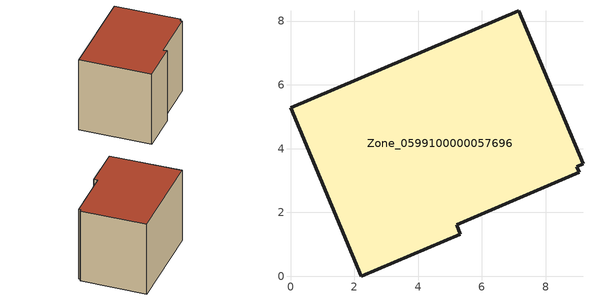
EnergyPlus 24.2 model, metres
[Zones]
Zone_0599100000057696
 floor ground (C_G): 9.05,3.25 5.21,1.61 5.33,1.32 2.22,0 0,5.28 7.15,8.32 9.17,3.53 8.97,3.43 z0
 wall outside (C_F): 2.22,0 5.33,1.32 5.21,1.61 9.05,3.25 8.97,3.43 9.17,3.53 7.15,8.32 0,5.28 2.22,0 z0:6.09
 roof outside (C_R): 5.21,1.61 9.05,3.25 8.97,3.43 9.17,3.53 7.15,8.32 0,5.28 2.22,0 5.33,1.32 z6.09
[BUILDING]
Pand.0599100000057696: North Axis=0; Terrain=City; Loads Convergence Tolerance Value=0.04; Temperature Convergence Tolerance Value=0.4; Solar Distribution=FullExterior; Maximum Number of Warmup Days=25; Minimum Number of Warmup Days=1
[Site:Location]
Rotterdam.The.Hague.AP_ZH_NLD Design_Conditions: Latitude=51.96; Longitude=4.45; Time Zone=1; Elevation=-4.5
[SITE:GROUNDTEMPERATURE:BUILDINGSURFACE]
18, 18, 18, 18, 18, 18, 18, 18, 18, 18, 18, 18
[MATERIAL] Thermal Absorptance=0.9; Solar Absorptance=0.7; Visible Absorptance=0.7
Name | Roughness | Thickness | Conductivity | Density | Specific Heat
G.TC.1946 | MediumSmooth | 0.15 | 1 | 540 | 1210
F.TC.1946 | Rough | 0.3 | 0.857143 | 1920 | 840
R.TC.1946 | MediumRough | 0.2 | 0.909091 | 1500 | 1000
[CONSTRUCTION]
C_G: G.TC.1946
C_F: F.TC.1946
C_R: R.TC.1946
[ZONE]
Zone_0599100000057696: Type=1; Multiplier=1; Ceiling Height=Autocalculate; Volume=Autocalculate; Floor Area=autocalculate; Part of Total Floor Area=Yes
[ZONEINFILTRATION:DESIGNFLOWRATE]
Infil_Zone_0599100000057696: Zone or ZoneList or Space or SpaceList=Zone_0599100000057696; Schedule=AlwaysOn; Design Flow Rate Calculation Method=Flow/Area; Flow Rate per Floor Area=0.003; Constant Term Coefficient=1; Temperature Term Coefficient=0; Velocity Term Coefficient=0; Velocity Squared Term Coefficient=0
[HVACTEMPLATE:ZONE:IDEALLOADSAIRSYSTEM]
Zone_0599100000057696: Maximum Heating Supply Air Temperature=50; Minimum Cooling Supply Air Temperature=13; Maximum Heating Supply Air Humidity Ratio=0.0156; Minimum Cooling Supply Air Humidity Ratio=0.0077; Heating Limit=NoLimit; Cooling Limit=NoLimit; Dehumidification Control Type=ConstantSensibleHeatRatio; Cooling Sensible Heat Ratio=0.7; Dehumidification Setpoint=60; Humidification Control Type=None; Humidification Setpoint=30; Outdoor Air Method=None; Outdoor Air Flow Rate per Person=0.00944; Outdoor Air Flow Rate per Zone Floor Area=0; Outdoor Air Flow Rate per Zone=0; Demand Controlled Ventilation Type=None; Outdoor Air Economizer Type=NoEconomizer; Heat Recovery Type=None; Sensible Heat Recovery Effectiveness=0.7; Latent Heat Recovery Effectiveness=0.65
[ZONECONTROL:THERMOSTAT]
ThermostatControl_Zone_0599100000057696: Zone or ZoneList=Zone_0599100000057696; Control Type Schedule=DualSetpointControlType; Control 1=Thermostat_Zone_0599100000057696; Temperature Difference Between Cutout And Setpoint=0
[THERMOSTATSETPOINT:DUALSETPOINT]
Thermostat_Zone_0599100000057696: Heating Setpoint Temperature Schedule=HeatingSetpoint_Zone_0599100000057696; Cooling Setpoint Temperature Schedule=CoolingSetpoint_Zone_0599100000057696
[SCHEDULE:COMPACT]
HeatingSetpoint_Zone_0599100000057696: Through: 12/31, For: AllDays, Until: 24:00, 21
CoolingSetpoint_Zone_0599100000057696: Through: 12/31, For: AllDays, Until: 24:00, 24
DualSetpointControlType: Through: 12/31, For: AllDays, Until: 24:00, 4
AlwaysOn: Through: 12/31, For: AllDays, Until: 24:00, 1
